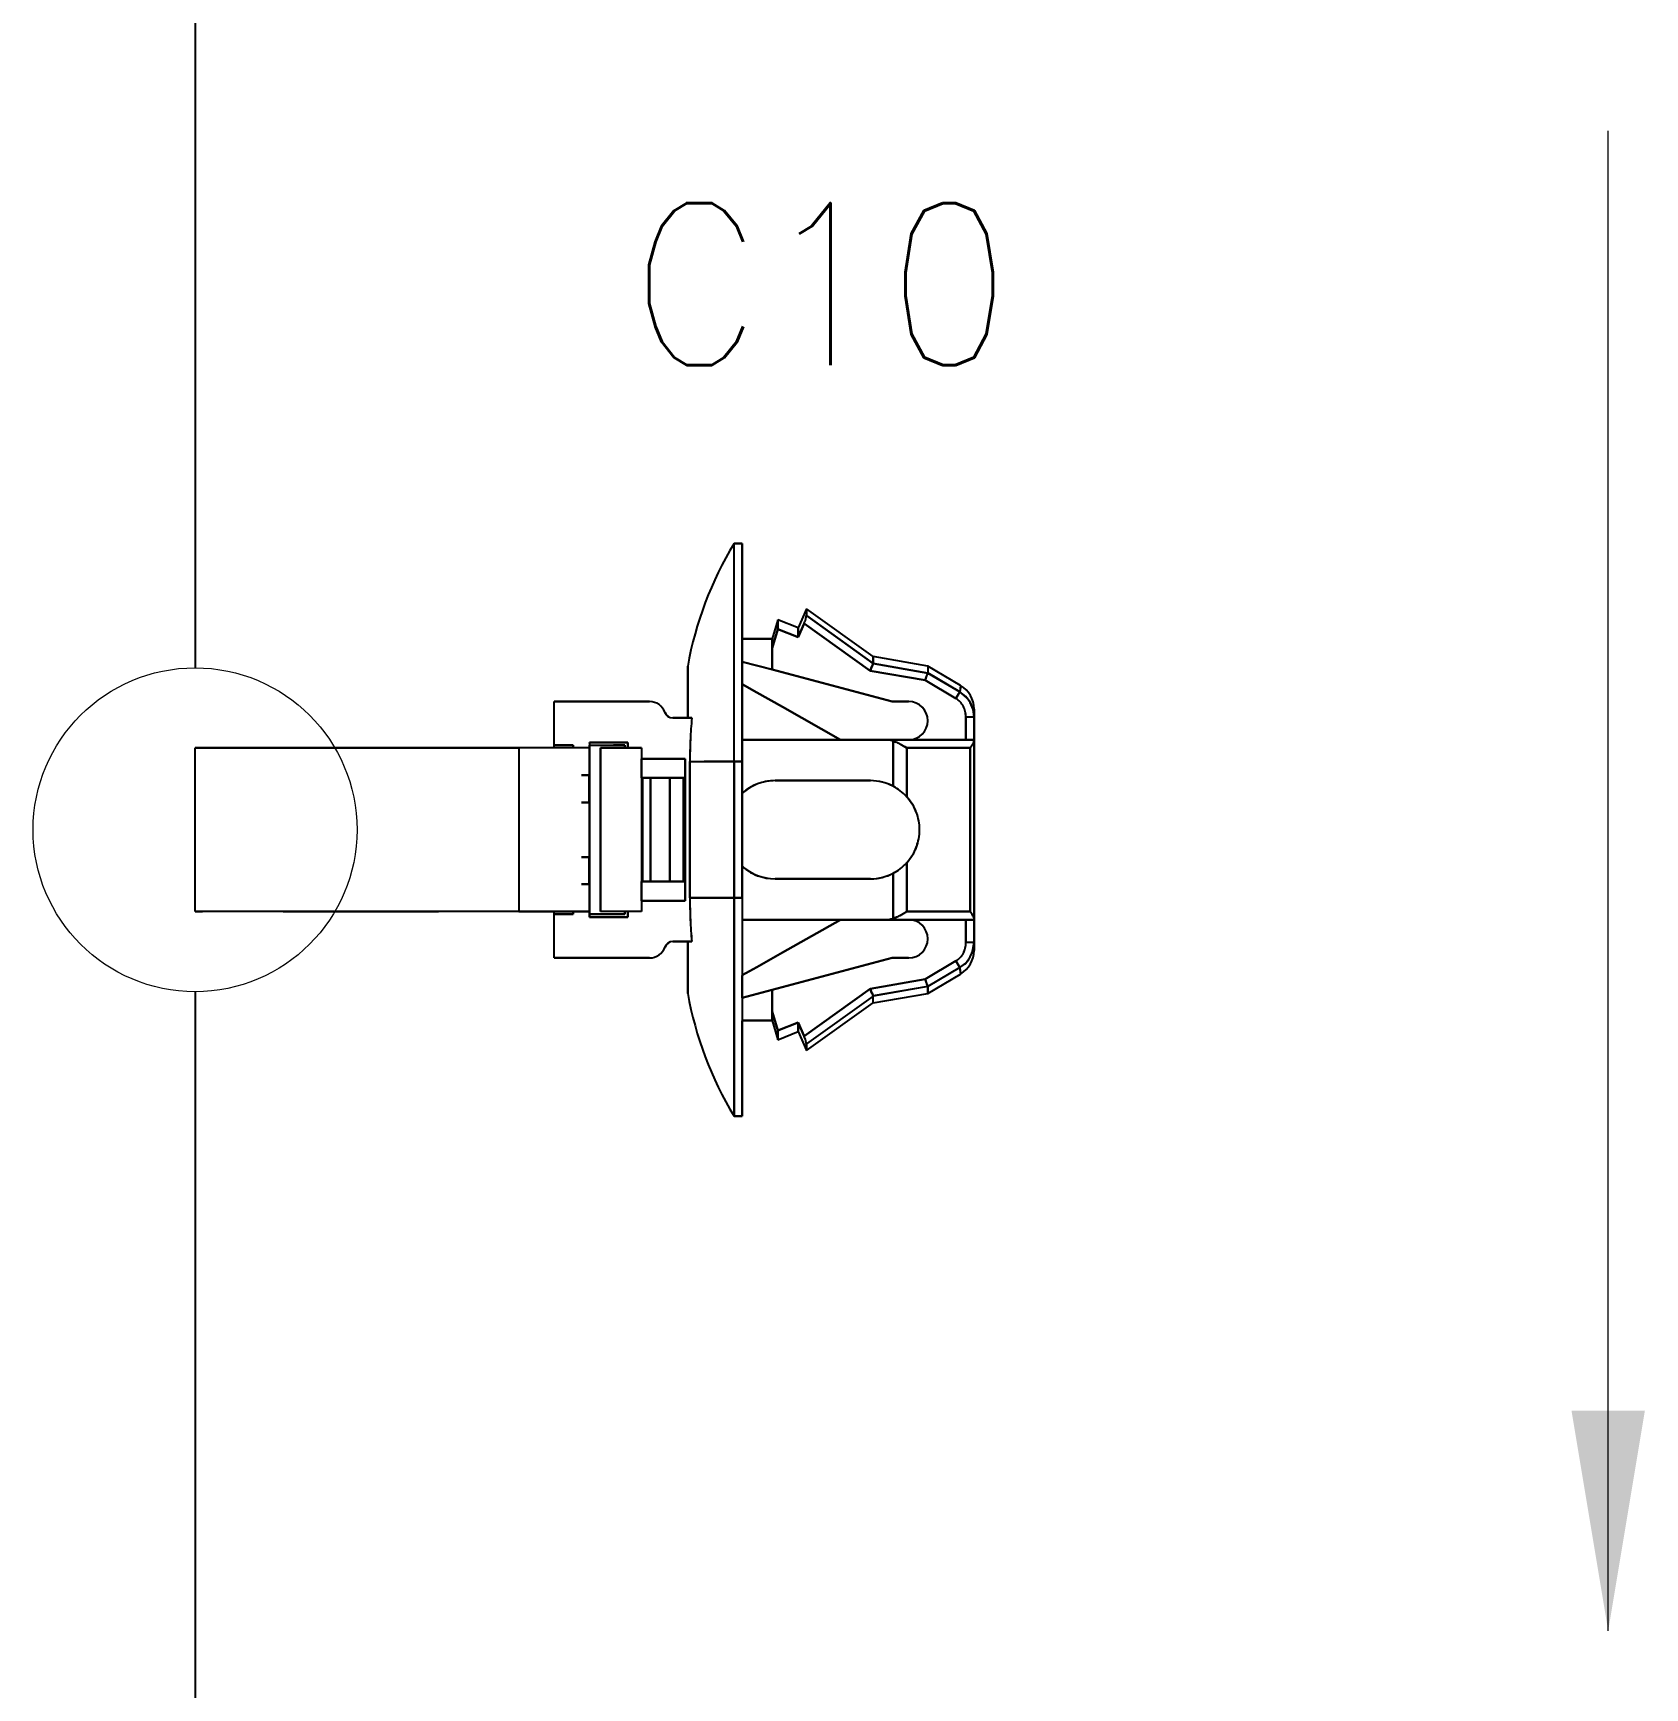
# Model space of a CAD drawing. Header units: inches. Extents: x 47316 to 59086, y 3141 to 11743.
# Drawn here: x 51465.33 to 51490.21, y 3562.06 to 3587.61 of the extents above; entities that cross this region are included whole.
import ezdxf

# ---------------------------------------------------------------- set-up
doc = ezdxf.new("R2010")
doc.units = ezdxf.units.IN
doc.header["$MEASUREMENT"] = 0
doc.layers.add('Beschreibung', color=7, linetype='Continuous', lineweight=25)
doc.styles.get("Standard").update_dxf_attribs({"font": ''})
doc.styles.get('Standard').set_extended_font_data('SimSun')
doc.linetypes.add('_VH_FELT_TAPE', pattern='A,0.4,-0.7,["FELT",Standard,S=0.3,R=0,X=-0.5,Y=-0.15],-0.7', length=1.8)

msp = doc.modelspace()

# ---------------------------------------------------------------- linework, layer by layer
at = {"color": 0, "linetype": '_VH_FELT_TAPE', "lineweight": -3, "ltscale": 5}
for p, q in [((51467.826, 3617.821), (51467.826, 3577.808)), ((51467.826, 3572.808), (51467.826, 3524.84))]:
    msp.add_line(p, q, dxfattribs=at)
at = {"color": 7, "ltscale": 0.2}
for p, q in [((51476.147, 3576.361), (51476.147, 3579.728)), ((51476.147, 3576.361), (51476.147, 3579.728)), ((51476.274, 3576.361), (51476.274, 3579.728)), ((51476.274, 3579.728), (51476.274, 3576.361)), ((51476.147, 3570.888), (51476.147, 3574.256)), ((51476.147, 3574.256), (51476.147, 3570.888)), ((51476.274, 3574.256), (51476.274, 3570.888)), ((51476.274, 3574.256), (51476.274, 3570.888))]:
    msp.add_line(p, q, dxfattribs=at)
at = {"color": 7, "ltscale": 0.0075}
for p, q in [((51476.147, 3579.728), (51476.274, 3579.728)), ((51476.274, 3579.728), (51476.147, 3579.728)), ((51479.726, 3577.05), (51479.852, 3577.05)), ((51479.726, 3577.05), (51479.852, 3577.05)), ((51479.852, 3576.697), (51479.726, 3576.697)), ((51473.916, 3576.15), (51473.79, 3576.15)), ((51473.79, 3576.15), (51473.916, 3576.15)), ((51476.147, 3576.361), (51476.274, 3576.361)), ((51476.274, 3576.361), (51476.147, 3576.361)), ((51473.79, 3575.729), (51473.916, 3575.729)), ((51473.916, 3575.729), (51473.79, 3575.729)), ((51473.916, 3574.887), (51473.79, 3574.887)), ((51473.79, 3574.887), (51473.916, 3574.887)), ((51473.79, 3574.466), (51473.916, 3574.466)), ((51473.916, 3574.466), (51473.79, 3574.466)), ((51476.274, 3574.256), (51476.147, 3574.256)), ((51476.147, 3574.256), (51476.274, 3574.256)), ((51479.852, 3573.566), (51479.726, 3573.566)), ((51479.852, 3573.566), (51479.726, 3573.566)), ((51476.147, 3570.888), (51476.274, 3570.888)), ((51476.274, 3570.888), (51476.147, 3570.888))]:
    msp.add_line(p, q, dxfattribs=at)
at = {"color": 7, "ltscale": 0.087396}
for p, q in [((51476.274, 3579.728), (51476.274, 3578.257)), ((51476.274, 3570.888), (51476.274, 3572.359)), ((51476.274, 3570.888), (51476.274, 3572.359))]:
    msp.add_line(p, q, dxfattribs=at)
at = {"color": 7, "ltscale": 0.0875}
for p, q in [((51476.274, 3578.255), (51476.274, 3579.728)), ((51478.252, 3576.066), (51476.779, 3576.066)), ((51476.779, 3576.066), (51478.252, 3576.066)), ((51476.779, 3574.55), (51478.252, 3574.55)), ((51478.252, 3574.55), (51476.779, 3574.55)), ((51478.252, 3574.55), (51476.779, 3574.55))]:
    msp.add_line(p, q, dxfattribs=at)
at = {"color": 7, "ltscale": 0.019}
msp.add_line((51477.263, 3578.718), (51477.137, 3578.424), dxfattribs=at)
at = {"color": 7, "ltscale": 4.3e-05}
msp.add_line((51477.263, 3578.718), (51477.263, 3578.717), dxfattribs=at)
at = {"color": 7, "ltscale": 0.075271}
for p, q in [((51478.294, 3577.981), (51477.263, 3578.718)), ((51477.263, 3578.614), (51478.294, 3577.877)), ((51478.294, 3577.877), (51477.263, 3578.614)), ((51478.294, 3572.739), (51477.263, 3572.002)), ((51477.263, 3571.898), (51478.294, 3572.635))]:
    msp.add_line(p, q, dxfattribs=at)
at = {"color": 7, "ltscale": 4.9e-05}
msp.add_line((51477.263, 3578.718), (51477.263, 3578.717), dxfattribs=at)
at = {"color": 7, "ltscale": 0.000903}
msp.add_line((51477.263, 3578.717), (51477.263, 3578.702), dxfattribs=at)
at = {"color": 7, "ltscale": 0.000916}
msp.add_line((51477.263, 3578.717), (51477.263, 3578.702), dxfattribs=at)
at = {"color": 7, "ltscale": 0.005222}
msp.add_line((51477.263, 3578.702), (51477.263, 3578.614), dxfattribs=at)
at = {"color": 7, "ltscale": 0.005249}
msp.add_line((51477.263, 3578.702), (51477.263, 3578.613), dxfattribs=at)
at = {"color": 7, "ltscale": 0.018183}
msp.add_line((51476.821, 3578.549), (51476.737, 3578.255), dxfattribs=at)
at = {"color": 7, "ltscale": 0.008429}
for p, q in [((51476.821, 3578.407), (51476.821, 3578.549)), ((51477.137, 3572.335), (51477.137, 3572.193))]:
    msp.add_line(p, q, dxfattribs=at)
at = {"color": 7, "ltscale": 0.020195}
for p, q in [((51477.137, 3578.423), (51476.821, 3578.549)), ((51476.821, 3578.407), (51477.137, 3578.281)), ((51477.137, 3578.281), (51476.821, 3578.407)), ((51476.821, 3572.209), (51477.137, 3572.335)), ((51477.137, 3572.335), (51476.821, 3572.209)), ((51476.821, 3572.067), (51477.137, 3572.193))]:
    msp.add_line(p, q, dxfattribs=at)
at = {"color": 7, "ltscale": 0.008438}
msp.add_line((51476.821, 3578.549), (51476.821, 3578.407), dxfattribs=at)
at = {"color": 7, "ltscale": 0.002185}
msp.add_line((51476.821, 3578.48), (51476.821, 3578.516), dxfattribs=at)
at = {"color": 7, "ltscale": 0.013619}
for p, q in [((51477.137, 3578.281), (51477.227, 3578.492)), ((51477.227, 3578.492), (51477.137, 3578.281)), ((51477.137, 3572.335), (51477.227, 3572.124)), ((51477.227, 3572.124), (51477.137, 3572.335))]:
    msp.add_line(p, q, dxfattribs=at)
at = {"color": 7, "ltscale": 0.0009}
msp.add_line((51477.137, 3578.408), (51477.137, 3578.423), dxfattribs=at)
at = {"color": 7, "ltscale": 0.000912}
for p, q in [((51477.137, 3578.423), (51477.137, 3578.408)), ((51476.821, 3572.082), (51476.821, 3572.067))]:
    msp.add_line(p, q, dxfattribs=at)
at = {"color": 7, "ltscale": 0.002856}
msp.add_line((51477.137, 3578.418), (51477.137, 3578.37), dxfattribs=at)
at = {"color": 7, "ltscale": 0.002869}
msp.add_line((51477.137, 3578.369), (51477.137, 3578.418), dxfattribs=at)
at = {"color": 7, "ltscale": 0.074459}
for p, q in [((51477.227, 3578.492), (51478.247, 3577.763)), ((51478.247, 3577.763), (51477.227, 3578.492)), ((51477.227, 3572.124), (51478.247, 3572.853)), ((51478.247, 3572.853), (51477.227, 3572.124))]:
    msp.add_line(p, q, dxfattribs=at)
at = {"color": 7, "ltscale": 0.027499}
for p, q in [((51476.737, 3578.255), (51476.274, 3578.255)), ((51476.274, 3578.255), (51476.737, 3578.255)), ((51476.737, 3572.361), (51476.274, 3572.361)), ((51476.274, 3572.361), (51476.737, 3572.361))]:
    msp.add_line(p, q, dxfattribs=at)
at = {"color": 7, "ltscale": 0.018199}
for p, q in [((51476.737, 3578.113), (51476.821, 3578.407)), ((51476.821, 3578.407), (51476.737, 3578.113)), ((51476.737, 3572.503), (51476.821, 3572.209)), ((51476.821, 3572.209), (51476.737, 3572.503))]:
    msp.add_line(p, q, dxfattribs=at)
at = {"color": 7, "ltscale": 0.000342}
for p, q in [((51476.737, 3578.249), (51476.737, 3578.255)), ((51476.737, 3572.361), (51476.737, 3572.367))]:
    msp.add_line(p, q, dxfattribs=at)
at = {"color": 7, "ltscale": 0.006641}
msp.add_line((51476.737, 3578.255), (51476.737, 3578.143), dxfattribs=at)
at = {"color": 7, "ltscale": 0.002142}
msp.add_line((51476.737, 3578.219), (51476.737, 3578.255), dxfattribs=at)
at = {"color": 7, "ltscale": 0.00033}
for p, q in [((51476.737, 3578.255), (51476.737, 3578.249)), ((51476.737, 3572.367), (51476.737, 3572.361)), ((51477.137, 3572.193), (51477.137, 3572.198))]:
    msp.add_line(p, q, dxfattribs=at)
at = {"color": 7, "ltscale": 0.002136}
msp.add_line((51476.737, 3578.255), (51476.737, 3578.219), dxfattribs=at)
at = {"color": 7, "ltscale": 0.001825}
msp.add_line((51476.737, 3578.249), (51476.737, 3578.219), dxfattribs=at)
at = {"color": 7, "ltscale": 0.003674}
for p, q in [((51476.737, 3578.187), (51476.737, 3578.249)), ((51476.737, 3572.367), (51476.737, 3572.429))]:
    msp.add_line(p, q, dxfattribs=at)
at = {"color": 7, "ltscale": 0.006299}
msp.add_line((51476.737, 3578.113), (51476.737, 3578.219), dxfattribs=at)
at = {"color": 7, "ltscale": 0.006305}
msp.add_line((51476.737, 3578.219), (51476.737, 3578.113), dxfattribs=at)
at = {"color": 7, "ltscale": 0.00329}
msp.add_line((51476.737, 3578.132), (51476.737, 3578.187), dxfattribs=at)
at = {"color": 7, "ltscale": 0.002832}
msp.add_line((51477.137, 3578.361), (51477.137, 3578.408), dxfattribs=at)
at = {"color": 7, "ltscale": 0.00282}
for p, q in [((51477.137, 3578.408), (51477.137, 3578.36)), ((51476.821, 3572.13), (51476.821, 3572.082))]:
    msp.add_line(p, q, dxfattribs=at)
at = {"color": 7, "ltscale": 0.004715}
msp.add_line((51477.137, 3578.281), (51477.137, 3578.361), dxfattribs=at)
at = {"color": 7, "ltscale": 0.004687}
msp.add_line((51477.137, 3578.36), (51477.137, 3578.281), dxfattribs=at)
at = {"color": 7, "ltscale": 0.028456}
for p, q in [((51476.737, 3577.78), (51476.274, 3577.903)), ((51476.274, 3577.903), (51476.737, 3577.78)), ((51476.737, 3572.836), (51476.274, 3572.713)), ((51476.274, 3572.713), (51476.737, 3572.836))]:
    msp.add_line(p, q, dxfattribs=at)
at = {"color": 7, "ltscale": 0.020602}
for p, q in [((51476.274, 3577.903), (51476.274, 3577.556)), ((51476.274, 3572.713), (51476.274, 3573.06)), ((51476.274, 3572.713), (51476.274, 3573.06))]:
    msp.add_line(p, q, dxfattribs=at)
at = {"color": 7, "ltscale": 0.020749}
msp.add_line((51476.274, 3577.553), (51476.274, 3577.903), dxfattribs=at)
at = {"color": 7, "ltscale": 0.019785}
for p, q in [((51476.737, 3577.78), (51476.737, 3578.113)), ((51476.737, 3578.113), (51476.737, 3577.78)), ((51476.737, 3572.836), (51476.737, 3572.503)), ((51476.737, 3572.503), (51476.737, 3572.836))]:
    msp.add_line(p, q, dxfattribs=at)
at = {"color": 7, "ltscale": 0.006168}
for p, q in [((51478.294, 3577.877), (51478.294, 3577.981)), ((51478.294, 3577.981), (51478.294, 3577.877))]:
    msp.add_line(p, q, dxfattribs=at)
at = {"color": 7, "ltscale": 0.05076}
for p, q in [((51479.136, 3577.834), (51478.294, 3577.981)), ((51478.294, 3572.635), (51479.136, 3572.782))]:
    msp.add_line(p, q, dxfattribs=at)
at = {"color": 7, "ltscale": 0.047501}
for p, q in [((51475.432, 3577.834), (51475.432, 3577.034)), ((51475.432, 3577.034), (51475.432, 3577.834)), ((51475.432, 3573.582), (51475.432, 3572.782)), ((51475.432, 3572.782), (51475.432, 3573.582))]:
    msp.add_line(p, q, dxfattribs=at)
at = {"color": 7, "ltscale": 0.11383}
for p, q in [((51478.589, 3577.287), (51476.737, 3577.78)), ((51476.737, 3577.78), (51478.589, 3577.287)), ((51478.589, 3573.329), (51476.737, 3572.836)), ((51476.737, 3572.836), (51478.589, 3573.329))]:
    msp.add_line(p, q, dxfattribs=at)
at = {"color": 7, "ltscale": 0.004321}
for p, q in [((51478.275, 3577.83), (51478.247, 3577.763)), ((51478.247, 3577.763), (51478.275, 3577.83)), ((51478.247, 3572.853), (51478.275, 3572.786)), ((51478.275, 3572.786), (51478.247, 3572.853))]:
    msp.add_line(p, q, dxfattribs=at)
at = {"color": 7, "ltscale": 0.051095}
for p, q in [((51478.247, 3577.763), (51479.095, 3577.615)), ((51479.095, 3577.615), (51478.247, 3577.763)), ((51478.247, 3572.853), (51479.095, 3573.001)), ((51479.095, 3573.001), (51478.247, 3572.853))]:
    msp.add_line(p, q, dxfattribs=at)
at = {"color": 7, "ltscale": 0.000205}
for p, q in [((51478.277, 3577.833), (51478.275, 3577.83)), ((51478.275, 3577.83), (51478.277, 3577.833)), ((51478.275, 3572.786), (51478.277, 3572.783)), ((51478.277, 3572.783), (51478.275, 3572.786))]:
    msp.add_line(p, q, dxfattribs=at)
at = {"color": 7, "ltscale": 0.002621}
for p, q in [((51478.294, 3577.874), (51478.277, 3577.833)), ((51478.277, 3577.833), (51478.294, 3577.874)), ((51478.277, 3572.783), (51478.294, 3572.742)), ((51478.294, 3572.742), (51478.277, 3572.783))]:
    msp.add_line(p, q, dxfattribs=at)
at = {"color": 7, "ltscale": 0.050773}
for p, q in [((51478.294, 3577.874), (51479.136, 3577.727)), ((51479.136, 3577.727), (51478.294, 3577.874)), ((51479.136, 3572.889), (51478.294, 3572.742))]:
    msp.add_line(p, q, dxfattribs=at)
at = {"color": 7, "ltscale": 0.004276}
for p, q in [((51479.119, 3577.683), (51479.095, 3577.615)), ((51479.095, 3577.615), (51479.12, 3577.682)), ((51479.12, 3572.934), (51479.095, 3573.001)), ((51479.095, 3573.001), (51479.119, 3572.934))]:
    msp.add_line(p, q, dxfattribs=at)
at = {"color": 7, "ltscale": 0.002806}
for p, q in [((51479.136, 3577.727), (51479.119, 3577.683)), ((51479.119, 3572.934), (51479.136, 3572.889))]:
    msp.add_line(p, q, dxfattribs=at)
at = {"color": 7, "ltscale": 0.00266}
for p, q in [((51479.121, 3577.685), (51479.136, 3577.727)), ((51479.136, 3572.889), (51479.121, 3572.931))]:
    msp.add_line(p, q, dxfattribs=at)
at = {"color": 7, "ltscale": 0.006223}
for p, q in [((51479.136, 3577.834), (51479.136, 3577.729)), ((51479.136, 3577.834), (51479.136, 3577.729)), ((51479.136, 3572.782), (51479.136, 3572.887))]:
    msp.add_line(p, q, dxfattribs=at)
at = {"color": 7, "ltscale": 0.034946}
for p, q in [((51479.644, 3577.535), (51479.136, 3577.834)), ((51479.136, 3572.782), (51479.644, 3573.081))]:
    msp.add_line(p, q, dxfattribs=at)
at = {"color": 7, "ltscale": 0.034208}
for p, q in [((51479.633, 3577.437), (51479.136, 3577.729)), ((51479.633, 3573.179), (51479.136, 3572.887))]:
    msp.add_line(p, q, dxfattribs=at)
at = {"color": 7, "ltscale": 0.000128}
for p, q in [((51479.136, 3577.727), (51479.136, 3577.729)), ((51479.136, 3572.887), (51479.136, 3572.889)), ((51479.136, 3572.889), (51479.136, 3572.887))]:
    msp.add_line(p, q, dxfattribs=at)
at = {"color": 7, "ltscale": 0.034163}
for p, q in [((51479.136, 3577.727), (51479.633, 3577.437)), ((51479.633, 3573.179), (51479.136, 3572.889))]:
    msp.add_line(p, q, dxfattribs=at)
at = {"color": 7, "ltscale": 0.015289}
msp.add_line((51476.497, 3577.427), (51476.273, 3577.554), dxfattribs=at)
at = {"color": 7, "ltscale": 0.015242}
for p, q in [((51476.273, 3577.554), (51476.497, 3577.427)), ((51476.497, 3573.189), (51476.273, 3573.063))]:
    msp.add_line(p, q, dxfattribs=at)
at = {"color": 7, "ltscale": 0.02697}
msp.add_line((51476.892, 3577.204), (51476.497, 3577.427), dxfattribs=at)
at = {"color": 7, "ltscale": 0.026985}
for p, q in [((51476.497, 3577.427), (51476.893, 3577.204)), ((51476.893, 3573.412), (51476.497, 3573.189))]:
    msp.add_line(p, q, dxfattribs=at)
at = {"color": 7, "ltscale": 0.0329}
for p, q in [((51479.095, 3577.615), (51479.572, 3577.334)), ((51479.572, 3577.334), (51479.095, 3577.615)), ((51479.095, 3573.001), (51479.572, 3573.282)), ((51479.572, 3573.282), (51479.095, 3573.001))]:
    msp.add_line(p, q, dxfattribs=at)
at = {"color": 7, "ltscale": 0.007092}
for p, q in [((51479.572, 3577.334), (51479.633, 3577.437)), ((51479.633, 3577.437), (51479.572, 3577.334)), ((51479.633, 3573.179), (51479.572, 3573.282)), ((51479.572, 3573.282), (51479.633, 3573.179))]:
    msp.add_line(p, q, dxfattribs=at)
at = {"color": 7, "ltscale": 0.005864}
msp.add_line((51479.645, 3577.535), (51479.633, 3577.437), dxfattribs=at)
at = {"color": 7, "ltscale": 0.005865}
for p, q in [((51479.644, 3577.535), (51479.633, 3577.437)), ((51479.633, 3573.179), (51479.644, 3573.081))]:
    msp.add_line(p, q, dxfattribs=at)
at = {"color": 7, "ltscale": 0.025}
for p, q in [((51473.79, 3577.287), (51473.369, 3577.287)), ((51473.91, 3575.729), (51473.91, 3576.15)), ((51473.91, 3575.729), (51473.91, 3576.15)), ((51473.916, 3575.729), (51473.916, 3576.15)), ((51473.91, 3574.466), (51473.91, 3574.887)), ((51473.91, 3574.466), (51473.91, 3574.887))]:
    msp.add_line(p, q, dxfattribs=at)
at = {"color": 7, "ltscale": 0.039999}
for p, q in [((51473.369, 3576.613), (51473.369, 3577.287)), ((51473.369, 3576.613), (51473.369, 3577.287)), ((51473.369, 3573.329), (51473.369, 3574.003)), ((51473.369, 3573.329), (51473.369, 3574.003))]:
    msp.add_line(p, q, dxfattribs=at)
at = {"color": 7, "ltscale": 0.022501}
for p, q in [((51473.369, 3577.287), (51473.748, 3577.287)), ((51473.369, 3577.287), (51473.748, 3577.287)), ((51473.369, 3573.329), (51473.748, 3573.329)), ((51473.748, 3573.329), (51473.369, 3573.329))]:
    msp.add_line(p, q, dxfattribs=at)
at = {"color": 7, "ltscale": 0.064999}
for p, q in [((51473.748, 3577.287), (51474.842, 3577.287)), ((51473.748, 3577.287), (51474.842, 3577.287)), ((51473.748, 3573.329), (51474.842, 3573.329)), ((51474.842, 3573.329), (51473.748, 3573.329))]:
    msp.add_line(p, q, dxfattribs=at)
at = {"color": 7, "ltscale": 0.0625}
msp.add_line((51474.842, 3577.287), (51473.79, 3577.287), dxfattribs=at)
at = {"color": 7, "ltscale": 0.065039}
msp.add_line((51477.789, 3576.697), (51476.836, 3577.236), dxfattribs=at)
at = {"color": 7, "ltscale": 0.06116}
msp.add_line((51477.789, 3576.697), (51476.892, 3577.204), dxfattribs=at)
at = {"color": 7, "ltscale": 0.061156}
for p, q in [((51476.893, 3577.204), (51477.789, 3576.697)), ((51477.789, 3573.919), (51476.893, 3573.412))]:
    msp.add_line(p, q, dxfattribs=at)
at = {"color": 7, "ltscale": 0.014999}
for p, q in [((51478.842, 3577.287), (51478.589, 3577.287)), ((51478.589, 3577.287), (51478.842, 3577.287)), ((51478.842, 3573.329), (51478.589, 3573.329)), ((51478.842, 3573.329), (51478.589, 3573.329)), ((51478.589, 3573.329), (51478.842, 3573.329))]:
    msp.add_line(p, q, dxfattribs=at)
at = {"color": 7, "ltscale": 0.015717}
msp.add_line((51479.852, 3577.172), (51479.852, 3576.907), dxfattribs=at)
at = {"color": 7, "ltscale": 0.015729}
msp.add_line((51479.852, 3576.907), (51479.852, 3577.172), dxfattribs=at)
at = {"color": 7, "ltscale": 0.013786}
msp.add_line((51475.432, 3577.034), (51475.2, 3577.034), dxfattribs=at)
at = {"color": 7, "ltscale": 0.017471}
for p, q in [((51475.494, 3577.034), (51475.2, 3577.034)), ((51475.494, 3573.582), (51475.2, 3573.582))]:
    msp.add_line(p, q, dxfattribs=at)
at = {"color": 7, "ltscale": 0.017476}
for p, q in [((51475.2, 3577.034), (51475.494, 3577.034)), ((51475.2, 3573.582), (51475.494, 3573.582))]:
    msp.add_line(p, q, dxfattribs=at)
at = {"color": 7, "ltscale": 0.00369}
for p, q in [((51475.494, 3577.034), (51475.432, 3577.034)), ((51475.432, 3573.582), (51475.494, 3573.582))]:
    msp.add_line(p, q, dxfattribs=at)
at = {"color": 7, "ltscale": 0.020941}
for p, q in [((51479.726, 3577.05), (51479.726, 3576.697)), ((51479.726, 3576.697), (51479.726, 3577.05)), ((51479.852, 3576.697), (51479.852, 3577.05)), ((51479.852, 3577.05), (51479.852, 3576.697)), ((51479.726, 3573.566), (51479.726, 3573.919)), ((51479.726, 3573.919), (51479.726, 3573.566)), ((51479.852, 3573.566), (51479.852, 3573.919)), ((51479.852, 3573.919), (51479.852, 3573.566))]:
    msp.add_line(p, q, dxfattribs=at)
at = {"color": 7, "ltscale": 0.012512}
for p, q in [((51479.852, 3576.696), (51479.852, 3576.907)), ((51479.852, 3573.709), (51479.852, 3573.92))]:
    msp.add_line(p, q, dxfattribs=at)
at = {"color": 7, "ltscale": 0.000629}
msp.add_line((51473.916, 3576.645), (51473.916, 3576.655), dxfattribs=at)
at = {"color": 7, "ltscale": 0.002499}
for p, q in [((51473.916, 3576.655), (51473.916, 3576.613)), ((51473.916, 3576.655), (51473.916, 3576.613)), ((51473.369, 3576.571), (51473.369, 3576.613)), ((51473.664, 3576.613), (51473.664, 3576.571)), ((51473.664, 3576.571), (51473.664, 3576.613)), ((51474.463, 3576.613), (51474.463, 3576.571)), ((51474.463, 3576.571), (51474.463, 3576.613)), ((51474.463, 3576.613), (51474.463, 3576.571)), ((51473.369, 3574.003), (51473.369, 3574.045)), ((51473.664, 3574.045), (51473.664, 3574.003)), ((51473.664, 3574.003), (51473.664, 3574.045)), ((51473.916, 3573.961), (51473.916, 3574.003)), ((51473.916, 3574.003), (51473.916, 3573.961)), ((51473.916, 3574.003), (51473.916, 3573.961)), ((51474.463, 3574.045), (51474.463, 3574.003)), ((51474.463, 3574.003), (51474.463, 3574.045)), ((51474.463, 3574.045), (51474.463, 3574.003))]:
    msp.add_line(p, q, dxfattribs=at)
at = {"color": 7, "ltscale": 0.035001}
for p, q in [((51473.916, 3576.655), (51474.506, 3576.655)), ((51474.506, 3576.655), (51473.916, 3576.655)), ((51476.274, 3576.361), (51475.684, 3576.361)), ((51476.274, 3576.361), (51475.684, 3576.361)), ((51474.506, 3573.961), (51473.916, 3573.961)), ((51474.506, 3573.961), (51473.916, 3573.961)), ((51473.916, 3573.961), (51474.506, 3573.961))]:
    msp.add_line(p, q, dxfattribs=at)
at = {"color": 7, "ltscale": 0.004999}
for p, q in [((51474.506, 3576.655), (51474.506, 3576.571)), ((51474.506, 3576.571), (51474.506, 3576.655)), ((51474.506, 3574.045), (51474.506, 3573.961)), ((51474.506, 3573.961), (51474.506, 3574.045))]:
    msp.add_line(p, q, dxfattribs=at)
at = {"color": 7, "ltscale": 0.089999}
for p, q in [((51476.274, 3576.697), (51477.789, 3576.697)), ((51477.789, 3576.697), (51476.274, 3576.697)), ((51477.789, 3573.919), (51476.274, 3573.919)), ((51476.274, 3573.919), (51477.789, 3573.919))]:
    msp.add_line(p, q, dxfattribs=at)
at = {"color": 7, "ltscale": 0.040697}
msp.add_line((51477.633, 3576.697), (51476.947, 3576.697), dxfattribs=at)
at = {"color": 7, "ltscale": 0.040701}
msp.add_line((51476.947, 3576.697), (51477.633, 3576.697), dxfattribs=at)
at = {"color": 7, "ltscale": 0.039936}
for p, q in [((51477.789, 3576.697), (51478.462, 3576.697)), ((51478.462, 3576.697), (51477.789, 3576.697)), ((51478.462, 3573.919), (51477.789, 3573.919)), ((51477.789, 3573.919), (51478.462, 3573.919))]:
    msp.add_line(p, q, dxfattribs=at)
at = {"color": 7, "ltscale": 0.048712}
msp.add_line((51478.61, 3576.697), (51477.789, 3576.697), dxfattribs=at)
at = {"color": 7, "ltscale": 0.082565}
for p, q in [((51479.852, 3576.697), (51478.462, 3576.697)), ((51478.462, 3576.697), (51479.852, 3576.697)), ((51478.462, 3573.919), (51479.852, 3573.919)), ((51479.852, 3573.919), (51478.462, 3573.919))]:
    msp.add_line(p, q, dxfattribs=at)
at = {"color": 7, "ltscale": 0.041339}
for p, q in [((51478.603, 3576.676), (51478.603, 3575.98)), ((51478.603, 3575.98), (51478.603, 3576.676)), ((51478.603, 3574.636), (51478.603, 3573.94)), ((51478.603, 3573.94), (51478.603, 3574.636))]:
    msp.add_line(p, q, dxfattribs=at)
at = {"color": 7, "ltscale": 0.002634}
for p, q in [((51478.603, 3576.676), (51478.645, 3576.66)), ((51478.645, 3573.956), (51478.603, 3573.94))]:
    msp.add_line(p, q, dxfattribs=at)
at = {"color": 7, "ltscale": 0.002635}
for p, q in [((51478.645, 3576.66), (51478.603, 3576.676)), ((51478.603, 3573.94), (51478.645, 3573.956))]:
    msp.add_line(p, q, dxfattribs=at)
at = {"color": 7, "ltscale": 0.008279}
msp.add_line((51478.749, 3576.697), (51478.61, 3576.697), dxfattribs=at)
at = {"color": 7, "ltscale": 0.005516}
msp.add_line((51478.842, 3576.697), (51478.749, 3576.697), dxfattribs=at)
at = {"color": 7, "ltscale": 0.052501}
msp.add_line((51479.726, 3576.697), (51478.842, 3576.697), dxfattribs=at)
at = {"color": 7, "ltscale": 0.000995}
for p, q in [((51479.852, 3576.681), (51479.852, 3576.697)), ((51479.852, 3576.697), (51479.852, 3576.681)), ((51479.852, 3573.919), (51479.852, 3573.935)), ((51479.852, 3573.935), (51479.852, 3573.919))]:
    msp.add_line(p, q, dxfattribs=at)
at = {"color": 7, "ltscale": 0.163214}
msp.add_line((51479.852, 3573.934), (51479.852, 3576.682), dxfattribs=at)
at = {"color": 7, "ltscale": 0.163013}
msp.add_line((51479.852, 3576.681), (51479.852, 3573.935), dxfattribs=at)
at = {"color": 7, "ltscale": 0.378897}
msp.add_line((51467.826, 3576.571), (51472.826, 3576.571), dxfattribs=at)
at = {"color": 7, "ltscale": 0.15}
for p, q in [((51467.826, 3574.045), (51467.826, 3576.571)), ((51472.826, 3576.571), (51472.826, 3574.045)), ((51472.826, 3576.571), (51472.826, 3574.045)), ((51474.084, 3574.045), (51474.084, 3576.571)), ((51474.084, 3576.571), (51474.084, 3574.045)), ((51474.716, 3576.571), (51474.716, 3574.045)), ((51474.716, 3576.571), (51474.716, 3574.045)), ((51479.789, 3574.045), (51479.789, 3576.571)), ((51479.789, 3576.571), (51479.789, 3574.045))]:
    msp.add_line(p, q, dxfattribs=at)
at = {"color": 7, "ltscale": 0.215019}
msp.add_line((51471.262, 3576.571), (51467.826, 3576.571), dxfattribs=at)
at = {"color": 7, "ltscale": 0.315749}
msp.add_line((51467.826, 3576.571), (51472.394, 3576.571), dxfattribs=at)
at = {"color": 7, "ltscale": 0.378905}
msp.add_line((51472.826, 3576.571), (51467.826, 3576.571), dxfattribs=at)
at = {"color": 7, "ltscale": 0.315758}
msp.add_line((51467.826, 3576.571), (51472.394, 3576.571), dxfattribs=at)
at = {"color": 7, "ltscale": 0.179182}
msp.add_line((51471.09, 3576.571), (51468.073, 3576.571), dxfattribs=at)
at = {"color": 7, "ltscale": 0.026669}
for p, q in [((51471.09, 3576.571), (51471.539, 3576.571)), ((51471.539, 3576.571), (51471.09, 3576.571)), ((51471.262, 3576.571), (51471.711, 3576.571))]:
    msp.add_line(p, q, dxfattribs=at)
at = {"color": 7, "ltscale": 0.108633}
msp.add_line((51473.369, 3576.571), (51471.539, 3576.571), dxfattribs=at)
at = {"color": 7, "ltscale": 0.076392}
msp.add_line((51472.826, 3576.571), (51471.539, 3576.571), dxfattribs=at)
at = {"color": 7, "ltscale": 0.098454}
msp.add_line((51473.369, 3576.571), (51471.711, 3576.571), dxfattribs=at)
at = {"color": 7, "ltscale": 0.057913}
msp.add_line((51473.369, 3576.571), (51472.394, 3576.571), dxfattribs=at)
at = {"color": 7, "ltscale": 0.0644}
for p, q in [((51473.91, 3576.571), (51472.826, 3576.571)), ((51473.91, 3576.571), (51472.826, 3576.571)), ((51472.826, 3574.045), (51473.91, 3574.045)), ((51473.91, 3574.045), (51472.826, 3574.045))]:
    msp.add_line(p, q, dxfattribs=at)
at = {"color": 7, "ltscale": 0.0175}
for p, q in [((51473.369, 3576.613), (51473.664, 3576.613)), ((51473.369, 3576.613), (51473.664, 3576.613)), ((51473.664, 3576.613), (51473.369, 3576.613)), ((51473.369, 3574.003), (51473.664, 3574.003)), ((51473.664, 3574.003), (51473.369, 3574.003))]:
    msp.add_line(p, q, dxfattribs=at)
at = {"color": 7, "ltscale": 2.6e-05}
for p, q in [((51473.369, 3576.613), (51473.369, 3576.613)), ((51473.369, 3574.003), (51473.369, 3574.003))]:
    msp.add_line(p, q, dxfattribs=at)
at = {"color": 7, "ltscale": 0.154999}
for p, q in [((51473.916, 3576.613), (51473.916, 3574.003)), ((51473.916, 3574.003), (51473.916, 3576.613))]:
    msp.add_line(p, q, dxfattribs=at)
at = {"color": 7, "ltscale": 0.032501}
for p, q in [((51473.916, 3576.613), (51474.463, 3576.613)), ((51473.916, 3576.613), (51474.463, 3576.613)), ((51473.916, 3574.003), (51474.463, 3574.003)), ((51474.463, 3574.003), (51473.916, 3574.003))]:
    msp.add_line(p, q, dxfattribs=at)
at = {"color": 7, "ltscale": 0.021939}
msp.add_line((51473.916, 3576.613), (51474.286, 3576.613), dxfattribs=at)
at = {"color": 7, "ltscale": 0.0375}
for p, q in [((51474.084, 3576.571), (51474.716, 3576.571)), ((51474.716, 3576.571), (51474.084, 3576.571)), ((51474.716, 3574.045), (51474.084, 3574.045)), ((51474.716, 3574.045), (51474.084, 3574.045))]:
    msp.add_line(p, q, dxfattribs=at)
at = {"color": 7, "ltscale": 0.010562}
msp.add_line((51474.463, 3576.613), (51474.286, 3576.613), dxfattribs=at)
at = {"color": 7, "ltscale": 0.002502}
msp.add_line((51474.506, 3576.571), (51474.463, 3576.571), dxfattribs=at)
at = {"color": 7, "ltscale": 0.040002}
for p, q in [((51474.716, 3576.403), (51475.39, 3576.403)), ((51475.39, 3576.403), (51474.716, 3576.403)), ((51475.39, 3574.213), (51474.716, 3574.213)), ((51475.39, 3574.213), (51474.716, 3574.213)), ((51474.716, 3574.213), (51475.39, 3574.213))]:
    msp.add_line(p, q, dxfattribs=at)
at = {"color": 7, "ltscale": 0.017502}
for p, q in [((51474.716, 3576.108), (51474.716, 3576.403)), ((51474.716, 3574.213), (51474.716, 3574.508))]:
    msp.add_line(p, q, dxfattribs=at)
at = {"color": 7, "ltscale": 0.129999}
for p, q in [((51475.39, 3576.403), (51475.39, 3574.213)), ((51475.39, 3574.213), (51475.39, 3576.403))]:
    msp.add_line(p, q, dxfattribs=at)
at = {"color": 7, "ltscale": 0.044711}
for p, q in [((51478.813, 3575.818), (51478.813, 3576.571)), ((51478.813, 3576.571), (51478.813, 3575.818)), ((51478.813, 3574.045), (51478.813, 3574.798)), ((51478.813, 3574.798), (51478.813, 3574.045))]:
    msp.add_line(p, q, dxfattribs=at)
at = {"color": 7, "ltscale": 0.057954}
for p, q in [((51478.813, 3576.571), (51479.789, 3576.571)), ((51479.789, 3576.571), (51478.813, 3576.571)), ((51479.789, 3574.045), (51478.813, 3574.045)), ((51478.813, 3574.045), (51479.789, 3574.045))]:
    msp.add_line(p, q, dxfattribs=at)
at = {"color": 7, "ltscale": 0.040567}
for p, q in [((51475.464, 3576.361), (51476.147, 3576.361)), ((51475.464, 3574.256), (51476.147, 3574.256))]:
    msp.add_line(p, q, dxfattribs=at)
at = {"color": 7, "ltscale": 0.125}
for p, q in [((51475.464, 3574.256), (51475.464, 3576.361)), ((51475.464, 3576.361), (51475.464, 3574.256)), ((51476.147, 3574.256), (51476.147, 3576.361)), ((51476.147, 3576.361), (51476.147, 3574.256)), ((51476.274, 3574.256), (51476.274, 3576.361)), ((51476.274, 3576.361), (51476.274, 3574.256))]:
    msp.add_line(p, q, dxfattribs=at)
at = {"color": 7, "ltscale": 0.040569}
for p, q in [((51475.464, 3576.361), (51476.147, 3576.361)), ((51476.147, 3574.256), (51475.464, 3574.256))]:
    msp.add_line(p, q, dxfattribs=at)
at = {"color": 7, "ltscale": 0.00087}
for p, q in [((51474.731, 3576.108), (51474.716, 3576.108)), ((51474.716, 3576.108), (51474.731, 3576.108)), ((51474.731, 3574.508), (51474.716, 3574.508)), ((51474.716, 3574.508), (51474.731, 3574.508))]:
    msp.add_line(p, q, dxfattribs=at)
at = {"color": 7, "ltscale": 0.023952}
msp.add_line((51475.119, 3576.108), (51474.716, 3576.108), dxfattribs=at)
at = {"color": 7, "ltscale": 0.007443}
for p, q in [((51474.856, 3576.108), (51474.731, 3576.108)), ((51474.731, 3576.108), (51474.856, 3576.108)), ((51474.856, 3574.508), (51474.731, 3574.508)), ((51474.731, 3574.508), (51474.856, 3574.508))]:
    msp.add_line(p, q, dxfattribs=at)
at = {"color": 7, "ltscale": 0.095001}
for p, q in [((51474.731, 3576.108), (51474.731, 3574.508)), ((51474.731, 3574.508), (51474.731, 3576.108)), ((51474.856, 3576.108), (51474.856, 3574.508)), ((51474.856, 3574.508), (51474.856, 3576.108)), ((51475.156, 3574.508), (51475.156, 3576.108)), ((51475.156, 3576.108), (51475.156, 3574.508)), ((51475.365, 3574.508), (51475.365, 3576.108))]:
    msp.add_line(p, q, dxfattribs=at)
at = {"color": 7, "ltscale": 0.017839}
for p, q in [((51475.156, 3576.108), (51474.856, 3576.108)), ((51474.856, 3576.108), (51475.156, 3576.108)), ((51475.156, 3574.508), (51474.856, 3574.508)), ((51474.856, 3574.508), (51475.156, 3574.508))]:
    msp.add_line(p, q, dxfattribs=at)
at = {"color": 7, "ltscale": 0.014789}
msp.add_line((51475.141, 3576.108), (51475.39, 3576.108), dxfattribs=at)
at = {"color": 7, "ltscale": 0.013841}
for p, q in [((51475.389, 3576.108), (51475.156, 3576.108)), ((51475.156, 3574.508), (51475.389, 3574.508))]:
    msp.add_line(p, q, dxfattribs=at)
at = {"color": 7, "ltscale": 0.012407}
for p, q in [((51475.365, 3576.108), (51475.156, 3576.108)), ((51475.365, 3574.508), (51475.156, 3574.508))]:
    msp.add_line(p, q, dxfattribs=at)
at = {"color": 7, "ltscale": 0.000322}
msp.add_line((51473.916, 3575.729), (51473.911, 3575.729), dxfattribs=at)
at = {"color": 7, "ltscale": 0.001863}
msp.add_line((51478.792, 3575.84), (51478.813, 3575.817), dxfattribs=at)
at = {"color": 7, "ltscale": 0.000505}
msp.add_line((51478.813, 3575.818), (51478.807, 3575.824), dxfattribs=at)
at = {"color": 7, "ltscale": 0.023056}
msp.add_line((51473.916, 3574.499), (51473.916, 3574.887), dxfattribs=at)
at = {"color": 7, "ltscale": 0.000598}
msp.add_line((51478.813, 3574.798), (51478.806, 3574.791), dxfattribs=at)
at = {"color": 7, "ltscale": 0.000368}
msp.add_line((51473.91, 3574.466), (51473.916, 3574.466), dxfattribs=at)
at = {"color": 7, "ltscale": 0.001447}
msp.add_line((51475.365, 3574.508), (51475.39, 3574.508), dxfattribs=at)
at = {"color": 7, "ltscale": 0.02751}
msp.add_line((51476.148, 3574.256), (51475.684, 3574.256), dxfattribs=at)
msp.add_line((51476.148, 3574.256), (51475.684, 3574.256), dxfattribs=at)
at = {"color": 7, "ltscale": 0.378893}
msp.add_line((51472.826, 3574.045), (51467.826, 3574.045), dxfattribs=at)
at = {"color": 7, "ltscale": 0.0272}
msp.add_line((51467.939, 3574.045), (51467.826, 3574.045), dxfattribs=at)
at = {"color": 7, "ltscale": 0.37888}
msp.add_line((51472.826, 3574.045), (51467.826, 3574.045), dxfattribs=at)
at = {"color": 7, "ltscale": 0.027199}
msp.add_line((51467.826, 3574.045), (51467.939, 3574.045), dxfattribs=at)
at = {"color": 7, "ltscale": 0.142593}
msp.add_line((51471.587, 3574.045), (51469.185, 3574.045), dxfattribs=at)
at = {"color": 7, "ltscale": 0.142589}
msp.add_line((51469.185, 3574.045), (51471.586, 3574.045), dxfattribs=at)
at = {"color": 7, "ltscale": 0.064963}
msp.add_line((51476.837, 3573.381), (51477.789, 3573.919), dxfattribs=at)
at = {"color": 7, "ltscale": 0.061161}
msp.add_line((51476.892, 3573.412), (51477.789, 3573.919), dxfattribs=at)
at = {"color": 7, "ltscale": 0.000399}
msp.add_line((51479.851, 3573.94), (51479.852, 3573.934), dxfattribs=at)
at = {"color": 7, "ltscale": 0.012915}
msp.add_line((51479.852, 3573.491), (51479.852, 3573.709), dxfattribs=at)
at = {"color": 7, "ltscale": 0.004422}
msp.add_line((51479.852, 3573.566), (51479.852, 3573.491), dxfattribs=at)
at = {"color": 7, "ltscale": 0.006183}
msp.add_line((51479.852, 3573.462), (51479.852, 3573.566), dxfattribs=at)
at = {"color": 7, "ltscale": 0.007248}
msp.add_line((51479.852, 3573.566), (51479.852, 3573.444), dxfattribs=at)
at = {"color": 7, "ltscale": 0.02701}
msp.add_line((51476.496, 3573.189), (51476.892, 3573.412), dxfattribs=at)
at = {"color": 7, "ltscale": 0.001605}
msp.add_line((51479.852, 3573.478), (51479.852, 3573.451), dxfattribs=at)
at = {"color": 7, "ltscale": 0.015215}
msp.add_line((51476.273, 3573.063), (51476.496, 3573.189), dxfattribs=at)
at = {"color": 7, "ltscale": 0.00587}
msp.add_line((51479.645, 3573.081), (51479.633, 3573.179), dxfattribs=at)
at = {"color": 7, "ltscale": 0.050769}
msp.add_line((51479.136, 3572.889), (51478.294, 3572.739), dxfattribs=at)
at = {"color": 7, "ltscale": 0.006219}
msp.add_line((51479.136, 3572.887), (51479.136, 3572.782), dxfattribs=at)
at = {"color": 7, "ltscale": 0.075264}
msp.add_line((51478.294, 3572.739), (51477.263, 3572.002), dxfattribs=at)
at = {"color": 7, "ltscale": 0.006165}
for p, q in [((51478.294, 3572.635), (51478.294, 3572.739)), ((51478.294, 3572.635), (51478.294, 3572.739)), ((51477.263, 3571.898), (51477.263, 3572.002))]:
    msp.add_line(p, q, dxfattribs=at)
at = {"color": 7, "ltscale": 0.008441}
for p, q in [((51476.737, 3572.361), (51476.737, 3572.503)), ((51476.737, 3572.503), (51476.737, 3572.361)), ((51477.137, 3572.193), (51477.137, 3572.335))]:
    msp.add_line(p, q, dxfattribs=at)
at = {"color": 7, "ltscale": 0.008432}
msp.add_line((51476.737, 3572.503), (51476.737, 3572.361), dxfattribs=at)
at = {"color": 7, "ltscale": 0.00434}
msp.add_line((51476.737, 3572.429), (51476.737, 3572.502), dxfattribs=at)
at = {"color": 7, "ltscale": 0.002209}
msp.add_line((51476.737, 3572.404), (51476.737, 3572.367), dxfattribs=at)
at = {"color": 7, "ltscale": 0.000286}
for p, q in [((51476.738, 3572.362), (51476.737, 3572.367)), ((51476.737, 3572.367), (51476.738, 3572.362))]:
    msp.add_line(p, q, dxfattribs=at)
at = {"color": 7, "ltscale": 0.018174}
msp.add_line((51476.737, 3572.361), (51476.821, 3572.067), dxfattribs=at)
at = {"color": 7, "ltscale": 0.004291}
msp.add_line((51477.137, 3572.263), (51477.137, 3572.335), dxfattribs=at)
at = {"color": 7, "ltscale": 0.004681}
for p, q in [((51476.821, 3572.13), (51476.821, 3572.209)), ((51476.821, 3572.209), (51476.821, 3572.13))]:
    msp.add_line(p, q, dxfattribs=at)
at = {"color": 7, "ltscale": 0.002823}
msp.add_line((51476.821, 3572.082), (51476.821, 3572.13), dxfattribs=at)
at = {"color": 7, "ltscale": 0.000925}
msp.add_line((51476.821, 3572.067), (51476.821, 3572.082), dxfattribs=at)
at = {"color": 7, "ltscale": 0.003809}
msp.add_line((51477.137, 3572.198), (51477.137, 3572.263), dxfattribs=at)
at = {"color": 7, "ltscale": 0.001593}
msp.add_line((51477.137, 3572.225), (51477.137, 3572.198), dxfattribs=at)
at = {"color": 7, "ltscale": 0.000327}
msp.add_line((51477.137, 3572.198), (51477.137, 3572.193), dxfattribs=at)
at = {"color": 7, "ltscale": 0.019025}
msp.add_line((51477.137, 3572.193), (51477.263, 3571.898), dxfattribs=at)
at = {"color": 7, "ltscale": 0.006177}
msp.add_line((51477.263, 3572.002), (51477.263, 3571.898), dxfattribs=at)
at = {"color": 7}
for points in [[(51479.852, 3577.05), (51479.837, 3577.166), (51479.793, 3577.273), (51479.724, 3577.366), (51479.633, 3577.437)], [(51479.852, 3577.05), (51479.838, 3577.164), (51479.795, 3577.271), (51479.742, 3577.347), (51479.633, 3577.437)], [(51478.959, 3575.582), (51478.92, 3575.667), (51478.813, 3575.818)], [(51478.813, 3574.798), (51478.92, 3574.949), (51478.959, 3575.035)], [(51479.633, 3573.179), (51479.724, 3573.25), (51479.793, 3573.344), (51479.837, 3573.451), (51479.852, 3573.566)], [(51479.633, 3573.179), (51479.71, 3573.235), (51479.771, 3573.307), (51479.824, 3573.41), (51479.852, 3573.566)]]:
    msp.add_lwpolyline(points, dxfattribs=at)
at = {"color": 0, "linetype": 'Continuous', "lineweight": 15}
msp.add_circle((51467.826, 3575.308), 2.5, dxfattribs=at)
at = {"color": 7}
for centre, radius, start, end in [((51480.836, 3576.875), 5.489, 148.6734, 169.9357), ((51476.646, 3578.744), 0.633, 336.5477, 343.542), ((51476.616, 3578.755), 0.665, 336.7164, 343.3657), ((51477.058, 3578.63), 0.205, 341.5163, 355.58), ((51477.06, 3578.63), 0.204, 341.369, 355.482), ((51479.422, 3577.167), 0.43, 0.6573, 58.8491), ((51474.842, 3577.034), 0.253, 19.4707, 90.0006), ((51474.842, 3577.034), 0.253, 19.4712, 90), ((51474.842, 3577.034), 0.253, 19.4706, 90.0005), ((51478.842, 3576.992), 0.295, 270.0079, 89.9921), ((51478.842, 3576.992), 0.295, 270.0245, 89.9755), ((51479.331, 3576.961), 0.444, 46.2941, 57.0546), ((51479.423, 3577.081), 0.294, 42.9951, 59.4663), ((51479.425, 3577.08), 0.293, 26.8155, 43.3467), ((51479.408, 3577.067), 0.315, 27.6161, 42.9808), ((51479.404, 3577.061), 0.32, 13.2465, 28.1596), ((51479.387, 3577.056), 0.338, 13.2641, 27.5859), ((51479.196, 3577.034), 0.529, 1.7682, 10.8839), ((51479.366, 3577.051), 0.36, 359.881, 13.3121), ((51475.2, 3577.161), 0.127, 199.5447, 212.9575), ((51475.2, 3577.161), 0.127, 199.7868, 269.6844), ((51475.2, 3577.16), 0.126, 199.4903, 269.9805), ((51485.141, 3576.22), 9.681, 175.1752, 177.1742), ((51482.816, 3576.381), 7.351, 174.9018, 177.5345), ((51485.342, 3576.323), 9.877, 177.8296, 179.7826), ((51483.195, 3576.361), 7.731, 177.5108, 180.0061), ((51485.342, 3576.323), 9.877, 177.8296, 179.7826), ((51478.462, 3576.221), 0.476, 72.7481, 90.0379), ((51478.466, 3576.245), 0.453, 72.3635, 90.543), ((51478.302, 3575.835), 0.894, 62.7227, 67.4531), ((51478.305, 3575.842), 0.886, 62.658, 67.4329), ((51478.083, 3575.421), 1.361, 57.6018, 62.5144), ((51478.095, 3575.443), 1.337, 57.5516, 62.458), ((51479.474, 3576.852), 0.422, 318.3051, 328.9783), ((51479.463, 3576.86), 0.435, 318.4671, 328.8089), ((51479.687, 3576.722), 0.172, 329.2053, 338.8167), ((51479.687, 3576.722), 0.172, 329.3222, 338.9686), ((51479.791, 3576.686), 0.0617, 335.4196, 356.5764), ((51479.79, 3576.686), 0.0623, 335.4109, 356.316), ((51479.791, 3576.684), 0.0615, 337.7243, 357.1203), ((51479.791, 3576.683), 0.0611, 337.7767, 357.333), ((51476.779, 3575.309), 0.757, 89.9756, 131.8187), ((51476.783, 3575.297), 0.769, 90.3271, 131.5148), ((51476.78, 3575.303), 0.763, 90.0484, 107.9134), ((51478.252, 3575.308), 0.758, 62.4207, 89.9996), ((51478.252, 3575.303), 0.763, 75.6092, 89.9512), ((51478.249, 3575.302), 0.764, 62.3971, 89.7505), ((51478.25, 3575.305), 0.761, 52.6881, 62.3734), ((51478.251, 3575.3), 0.765, 52.952, 62.5749), ((51478.272, 3575.328), 0.73, 42.1985, 52.9728), ((51478.252, 3575.307), 0.759, 42.3338, 52.703), ((51478.243, 3575.305), 0.767, 21.0995, 42.0045), ((51478.252, 3575.307), 0.759, 16.4348, 29.9311), ((51478.253, 3575.305), 0.758, 0.212, 21.3542), ((51478.241, 3575.307), 0.769, 0.0656, 20.8991), ((51478.251, 3575.309), 0.759, 335.8372, 344.997), ((51478.252, 3575.308), 0.758, 336.5332, 343.4892), ((51478.253, 3575.311), 0.758, 338.6458, 359.788), ((51478.241, 3575.309), 0.769, 339.0988, 359.934), ((51478.243, 3575.311), 0.767, 318.0008, 338.9016), ((51476.779, 3575.308), 0.757, 228.1918, 270.0256), ((51476.778, 3575.306), 0.756, 228.1546, 252.2965), ((51476.783, 3575.319), 0.769, 228.4852, 269.6729), ((51478.249, 3575.314), 0.764, 270.2495, 297.6029), ((51478.252, 3575.308), 0.758, 270.0004, 297.5793), ((51478.251, 3575.316), 0.765, 297.4251, 307.048), ((51478.25, 3575.311), 0.761, 297.6266, 307.3119), ((51478.272, 3575.288), 0.73, 307.0272, 317.8015), ((51478.252, 3575.309), 0.759, 307.297, 317.6662), ((51478.252, 3575.314), 0.764, 270.056, 285.2681), ((51478.252, 3575.313), 0.763, 270.0482, 284.6082), ((51478.252, 3575.308), 0.758, 270.0002, 284.4836), ((51483.194, 3574.255), 7.73, 179.9937, 182.4893), ((51485.342, 3574.293), 9.877, 180.2174, 182.1704), ((51485.141, 3574.396), 9.681, 182.8258, 184.8248), ((51482.816, 3574.235), 7.352, 182.4656, 185.098), ((51478.462, 3574.395), 0.476, 269.9621, 287.2519), ((51478.466, 3574.372), 0.453, 269.4607, 287.6335), ((51478.305, 3574.773), 0.886, 292.5669, 297.3423), ((51478.302, 3574.781), 0.894, 292.5464, 297.2781), ((51478.083, 3575.195), 1.362, 297.4859, 302.3978), ((51478.095, 3575.173), 1.337, 297.5422, 302.4481), ((51478.842, 3573.624), 0.295, 270.0079, 89.9921), ((51478.842, 3573.624), 0.295, 270.0245, 89.9755), ((51479.473, 3573.764), 0.423, 31.0512, 41.7023), ((51479.462, 3573.756), 0.436, 31.1803, 41.5063), ((51479.687, 3573.894), 0.172, 21.1818, 30.7979), ((51479.687, 3573.894), 0.172, 21.0299, 30.6831), ((51479.791, 3573.933), 0.0611, 2.6667, 22.2213), ((51479.791, 3573.932), 0.0615, 2.877, 22.2723), ((51475.2, 3573.455), 0.127, 90.3156, 160.2132), ((51475.2, 3573.456), 0.126, 90.0191, 160.5093), ((51479.366, 3573.565), 0.36, 346.646, 0.123), ((51479.196, 3573.583), 0.53, 349.0695, 358.209), ((51474.842, 3573.582), 0.253, 270, 340.5288), ((51474.842, 3573.582), 0.253, 269.9994, 340.5293), ((51475.2, 3573.455), 0.127, 132.2692, 160.4569), ((51479.423, 3573.535), 0.294, 300.5289, 316.9653), ((51479.332, 3573.654), 0.443, 302.9072, 313.7029), ((51479.408, 3573.549), 0.315, 316.9764, 332.3479), ((51479.426, 3573.535), 0.292, 316.6064, 333.1893), ((51479.422, 3573.449), 0.43, 301.1525, 359.3426), ((51479.387, 3573.56), 0.338, 332.3799, 346.6959), ((51479.404, 3573.555), 0.321, 331.8395, 346.7612), ((51480.836, 3573.741), 5.489, 190.0643, 211.3266), ((51480.836, 3573.741), 5.489, 190.0643, 211.3266), ((51476.645, 3571.871), 0.635, 16.4827, 23.4454), ((51476.616, 3571.861), 0.665, 16.641, 23.285), ((51477.061, 3571.987), 0.203, 4.3892, 18.6183), ((51477.058, 3571.986), 0.206, 4.4416, 18.4778)]:
    msp.add_arc(centre, radius, start, end, dxfattribs=at)
at = {"layer": 'Beschreibung', "color": 0, "lineweight": 0}
msp.add_line((51489.641, 3562.941), (51489.641, 3586.097), dxfattribs=at)
msp.add_solid([(51490.208, 3566.342), (51489.074, 3566.342), (51489.641, 3562.941)], dxfattribs=at)

# ---------------------------------------------------------------- texts
at = {"color": 21, "linetype": 'Continuous', "lineweight": 15, "insert": (51474.549, 3584.982), "char_height": 2.5, "width": 6.53571, "attachment_point": 1}
msp.add_mtext('\\Fromans.shx;\\W0.9000000000;\\T1.0000000000;\\o\\lC10', dxfattribs=at)

doc.saveas('drawing.dxf')
